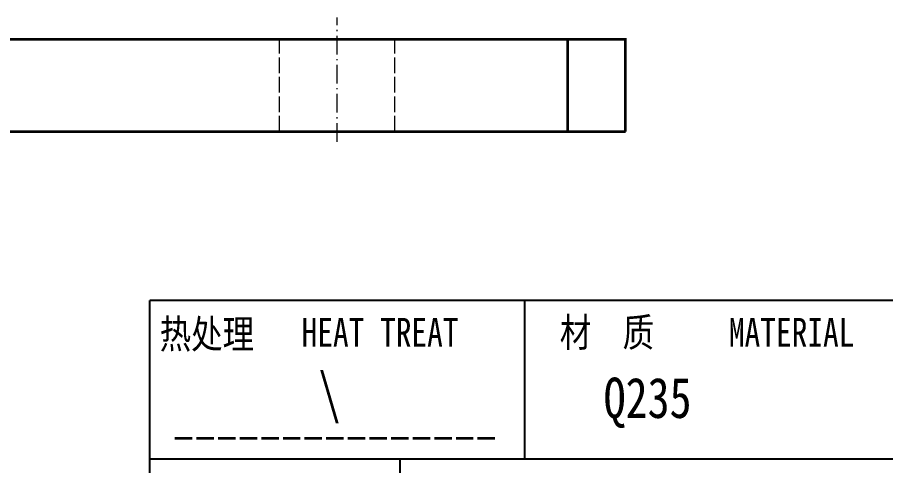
# Model space of a CAD drawing. Header units: millimetres. Extents: x 1333 to 190452, y -42879 to -5704.
# Drawn here: x 183170.5 to 183245.8, y -17717.2 to -17678.3 of the extents above; entities that cross this region are included whole.
import ezdxf
from ezdxf.enums import TextEntityAlignment as Align

# ---------------------------------------------------------------- set-up
doc = ezdxf.new("R2010")
doc.units = ezdxf.units.MM
doc.header["$LTSCALE"] = 0.5
for name, pattern in [('AM_ISO02W050x2', [3.75, 3, -0.75]), ('AM_ISO08W050x2', [9, 6, -0.75, 1.5, -0.75]), ('DASHDOT', [18.5, 12, -3, 0.5, -3]), ('DASHED', [15, 12, -3])]:
    doc.linetypes.add(name, pattern=pattern)
for name, color, linetype, lineweight in [('中心线', 2, 'AM_ISO08W050x2', 18), ('图框', 7, 'Continuous', 18), ('热处理', 7, 'Continuous', 20), ('粗虚线', 6, 'AM_ISO02W050x2', 35), ('虚线', 1, 'AM_ISO02W050x2', 18)]:
    doc.layers.add(name, color=color, linetype=linetype, lineweight=lineweight)
doc.layers.add('图\\M+19E79\\M+195B6\\M+18E9A', color=7, linetype='Continuous')
doc.layers.add('材质', color=7, linetype='Continuous')
doc.styles.add('国标', font='simfang.ttf', dxfattribs={"width": 0.8})

# ---------------------------------------------------------------- blocks, each defined once
blk = doc.blocks.new('GZDEH零件A3图框V01版')
at = {"layer": '图\\M+19E79\\M+195B6\\M+18E9A', "color": 7}
blk.add_line((3272.49, -1788.461), (3092.49, -1788.461), dxfattribs=at)
at = {"layer": '图\\M+19E79\\M+195B6\\M+18E9A', "color": 9}
for p, q in [((3272.49, -1788.461), (3092.49, -1788.461)), ((3124.99, -1788.461), (3124.99, -1802.211)), ((3181.99, -1802.211), (3092.49, -1802.211)), ((3114.17, -1802.211), (3114.17, -1815.961))]:
    blk.add_line(p, q, dxfattribs=at)
at = {"layer": '图\\M+19E79\\M+195B6\\M+18E9A', "color": 9, "linetype": 'Continuous'}
blk.add_line((3092.49, -1832.961), (3092.49, -1788.461), dxfattribs=at)
at = {"layer": '图\\M+19E79\\M+195B6\\M+18E9A', "color": 9, "style": '国标', "width": 0.8}
for s, p in [('热处理', (3093.349, -1792.606)), ('材  质', (3128.037, -1792.46))]:
    blk.add_text(s, height=2.5, dxfattribs=at).set_placement(p)
for s, p in [('HEAT TREAT', (3112.454, -1792.456)), ('MATERIAL', (3148.136, -1792.46))]:
    blk.add_text(s, height=2.5, dxfattribs=at).set_placement(p, align=Align.CENTER)
blk = doc.blocks.new('DEH A3')
at = {"layer": '图框'}
blk.add_blockref('GZDEH零件A3图框V01版', (-2857.49, 1846.461), dxfattribs=at)

msp = doc.modelspace()

# ---------------------------------------------------------------- linework, layer by layer
at = {"color": 7, "lineweight": 35}
for p, q in [((183143.341, -17680.163), (183218.341, -17680.163)), ((183143.264, -17688.166), (183218.264, -17688.166))]:
    msp.add_line(p, q, dxfattribs=at)
at = {"color": 7, "lineweight": 35, "ltscale": 0.225}
for p, q in [((183218.264, -17688.166), (183218.264, -17680.163)), ((183223.264, -17688.166), (183223.264, -17680.163))]:
    msp.add_line(p, q, dxfattribs=at)
at = {"color": 7, "lineweight": 35, "ltscale": 0.125}
for p, q in [((183218.341, -17680.163), (183223.341, -17680.163)), ((183218.264, -17688.166), (183223.264, -17688.166))]:
    msp.add_line(p, q, dxfattribs=at)
at = {"layer": '中心线', "linetype": 'DASHDOT', "lineweight": 13, "ltscale": 0.27}
msp.add_line((183198.264, -17689.066), (183198.264, -17678.266), dxfattribs=at)
at = {"layer": '粗虚线'}
msp.add_line((183184.189, -17714.777), (183212.05, -17714.777), dxfattribs=at)
at = {"layer": '虚线', "linetype": 'DASHED', "lineweight": 13, "ltscale": 0.225}
for p, q in [((183193.264, -17688.166), (183193.264, -17680.163)), ((183193.264, -17688.166), (183193.264, -17680.163)), ((183203.264, -17688.166), (183203.264, -17680.163)), ((183203.264, -17688.166), (183203.264, -17680.163)), ((183218.264, -17688.166), (183218.264, -17680.163))]:
    msp.add_line(p, q, dxfattribs=at)

# ---------------------------------------------------------------- block references
at = {"layer": '图框'}
msp.add_blockref('DEH A3', (182947.014, -17760.849), dxfattribs=at)

# ---------------------------------------------------------------- texts
at = {"layer": '材质', "color": 3, "style": '国标', "width": 0.8}
msp.add_text('Q235', height=3.5, dxfattribs=at).set_placement((183225.172, -17713.029), align=Align.CENTER)
at = {"layer": '热处理', "color": 3, "style": '国标', "width": 0.8}
msp.add_text('\\', height=3.5, dxfattribs=at).set_placement((183197.594, -17712.652), align=Align.CENTER)

doc.saveas('drawing.dxf')
